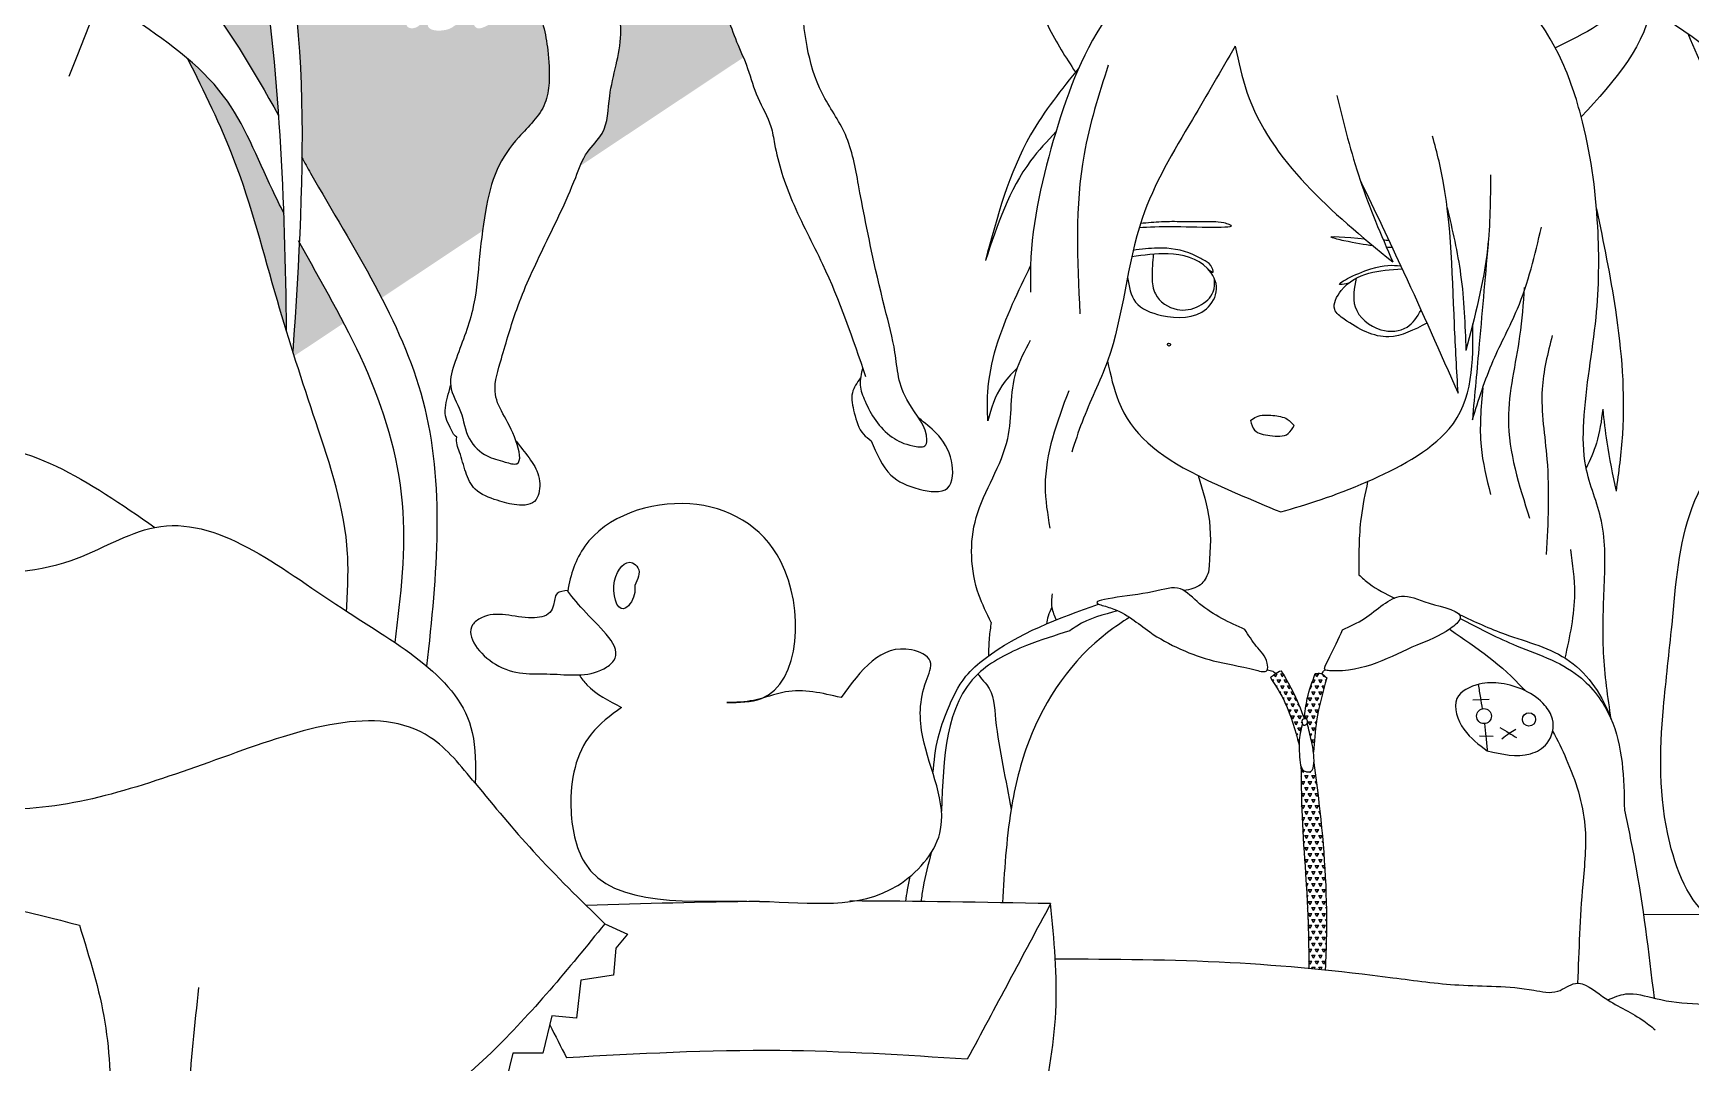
# Model space of a CAD drawing. Header units: inches. Extents: x -573 to 160, y -1 to 711.
# Drawn here: x 7.573 to 10.27, y 1.848 to 3.524 of the extents above; entities that cross this region are included whole.
import ezdxf

# ---------------------------------------------------------------- set-up
doc = ezdxf.new("R2010")
doc.units = ezdxf.units.IN
doc.header["$MEASUREMENT"] = 0
doc.layers.add('HarbyDwg', color=5, linetype='Continuous')

msp = doc.modelspace()

# ---------------------------------------------------------------- hatches: boundary and pattern name
at = {"layer": 'HarbyDwg'}
h = msp.add_hatch(color=256, dxfattribs=at)
h.dxf.hatch_style = 1
edge = h.paths.add_edge_path()
edge.add_spline(control_points=[(8.3041, 3.20215), (8.30549, 3.21273), (8.31053, 3.24668), (8.32309, 3.30171), (8.36204, 3.35785), (8.40645, 3.3964), (8.41416, 3.44973), (8.41158, 3.49199), (8.40527, 3.52934), (8.39932, 3.54846), (8.39736, 3.55476)], knot_values=[0, 0, 0, 0, 3.2078409, 10.2975851, 16.6208488, 23.5730161, 26.9878987, 32.2930355, 36.3187401, 38.2969091, 38.2969091, 38.2969091, 38.2969091], degree=3, periodic=0)
edge.add_spline(control_points=[(8.39736, 3.55476), (8.39607, 3.5522), (8.3811, 3.54683), (8.37123, 3.54495), (8.34792, 3.54135), (8.34838, 3.54477)], knot_values=[3.3368496, 3.3368496, 3.3368496, 3.3368496, 4.5762777, 6.1869198, 8.2596264, 8.2596264, 8.2596264, 8.2596264], degree=3, periodic=0)
edge.add_spline(control_points=[(8.35055, 3.57397), (8.34958, 3.57125), (8.34766, 3.56583), (8.356, 3.56206), (8.35587, 3.55246), (8.34864, 3.54669), (8.34838, 3.54477)], knot_values=[0, 0, 0, 0, 0.7520646, 1.4962079, 2.1659248, 3.3368496, 3.3368496, 3.3368496, 3.3368496], degree=3, periodic=0)
edge.add_spline(control_points=[(8.34838, 3.54477), (8.34488, 3.54498), (8.33273, 3.54572), (8.31649, 3.53915), (8.29855, 3.52916), (8.29314, 3.53333), (8.2928, 3.53364)], knot_values=[3.8400853, 3.8400853, 3.8400853, 3.8400853, 4.875224, 7.4351618, 9.4605801, 9.6057891, 9.6057891, 9.6057891, 9.6057891], degree=3, periodic=0)
edge.add_spline(control_points=[(8.2928, 3.53364), (8.29182, 3.53452), (8.29097, 3.53566), (8.29028, 3.53695)], knot_values=[3.4331364, 3.4331364, 3.4331364, 3.4331364, 3.8400853, 3.8400853, 3.8400853, 3.8400853], degree=3, periodic=0)
edge.add_spline(control_points=[(8.29028, 3.53695), (8.28801, 3.53978), (8.2825, 3.5453), (8.26874, 3.54214), (8.26124, 3.53749), (8.25731, 3.53506)], knot_values=[0, 0, 0, 0, 1.0200674, 2.3047501, 3.718296, 3.718296, 3.718296, 3.718296], degree=3, periodic=0)
edge.add_spline(control_points=[(8.25731, 3.53506), (8.25394, 3.53198), (8.23889, 3.52609), (8.21553, 3.52818), (8.21496, 3.5374), (8.21512, 3.53885)], knot_values=[5.2716802, 5.2716802, 5.2716802, 5.2716802, 6.6905767, 9.5342591, 10.0165493, 10.0165493, 10.0165493, 10.0165493], degree=3, periodic=0)
edge.add_spline(control_points=[(8.21512, 3.53885), (8.21334, 3.53975), (8.21156, 3.54064), (8.21081, 3.54196)], knot_values=[0, 0, 0, 0, 0.5319929, 0.5319929, 0.5319929, 0.5319929], degree=3, periodic=0)
edge.add_spline(control_points=[(8.21306, 3.56655), (8.21338, 3.56142), (8.21387, 3.55354), (8.20959, 3.54411), (8.21081, 3.54196)], knot_values=[0, 0, 0, 0, 1.607704, 2.4703187, 2.4703187, 2.4703187, 2.4703187], degree=3, periodic=0)
edge.add_spline(control_points=[(8.21081, 3.54196), (8.20851, 3.54097), (8.20302, 3.5386), (8.19588, 3.53096), (8.17898, 3.53144), (8.18143, 3.55311), (8.1832, 3.5656), (8.18445, 3.57448)], knot_values=[0, 0, 0, 0, 0.7432437, 1.7704217, 3.1549174, 4.3239039, 7.1971541, 7.1971541, 7.1971541, 7.1971541], degree=3, periodic=0)
edge.add_spline(control_points=[(8.18445, 3.57448), (8.18078, 3.57738), (8.17362, 3.58303), (8.18122, 3.59786), (8.19023, 3.59685), (8.19496, 3.59631)], knot_values=[0, 0, 0, 0, 1.2493271, 2.4382393, 3.757814, 3.757814, 3.757814, 3.757814], degree=3, periodic=0)
edge.add_spline(control_points=[(8.17765, 3.58983), (8.17658, 3.60483), (8.17345, 3.64859), (8.18246, 3.71225), (8.19215, 3.76074), (8.19712, 3.78045)], knot_values=[47.157376, 47.157376, 47.157376, 47.157376, 51.6600405, 60.2914387, 66.3652124, 66.3652124, 66.3652124, 66.3652124], degree=3, periodic=0)
edge.add_line((8.19712, 3.78045), (7.99031, 3.64301))
edge.add_spline(control_points=[(7.99031, 3.64301), (8.00666, 3.53789), (8.01143, 3.43043), (8.01024, 3.32122)], knot_values=[56.4774598, 56.4774598, 56.4774598, 56.4774598, 88.563906, 88.563906, 88.563906, 88.563906], degree=3, periodic=0)
edge.add_spline(control_points=[(8.01024, 3.32122), (8.01491, 3.31286), (8.0579, 3.23646), (8.10465, 3.16133), (8.13989, 3.09301)], knot_values=[161.6033174, 161.6033174, 161.6033174, 161.6033174, 164.426461, 187.4159633, 187.4159633, 187.4159633, 187.4159633], degree=3, periodic=0)
edge.add_line((8.13989, 3.09301), (8.3041, 3.20215))
edge = h.paths.add_edge_path()
edge.add_spline(control_points=[(7.97199, 3.39025), (7.96672, 3.46534), (7.95935, 3.54059), (7.94897, 3.61553)], knot_values=[43.6162859, 43.6162859, 43.6162859, 43.6162859, 66.3765147, 66.3765147, 66.3765147, 66.3765147], degree=3, periodic=0)
edge.add_line((7.94897, 3.61553), (7.86613, 3.56048))
edge.add_spline(control_points=[(7.86613, 3.56048), (7.90562, 3.5074), (7.9391, 3.44942), (7.97199, 3.39025)], knot_values=[133.7267799, 133.7267799, 133.7267799, 133.7267799, 153.8231081, 153.8231081, 153.8231081, 153.8231081], degree=3, periodic=0)
h = msp.add_hatch(color=256, dxfattribs=at)
h.dxf.hatch_style = 1
edge = h.paths.add_edge_path()
edge.add_spline(control_points=[(8.72846, 3.48418), (8.72487, 3.49276), (8.71508, 3.51481), (8.70411, 3.54574), (8.6959, 3.57403), (8.69103, 3.58785), (8.68905, 3.59348)], knot_values=[0, 0, 0, 0, 2.7902524, 7.2286758, 9.8336859, 11.6246614, 11.6246614, 11.6246614, 11.6246614], degree=3, periodic=0)
edge.add_spline(control_points=[(8.68905, 3.59348), (8.68789, 3.5946), (8.68686, 3.59585), (8.68595, 3.59719)], knot_values=[5.0538811, 5.0538811, 5.0538811, 5.0538811, 5.5349239, 5.5349239, 5.5349239, 5.5349239], degree=3, periodic=0)
edge.add_spline(control_points=[(8.66956, 3.64431), (8.67346, 3.63965), (8.68129, 3.63033), (8.67956, 3.61289), (8.68301, 3.60153), (8.68595, 3.59719)], knot_values=[0, 0, 0, 0, 1.7426107, 3.4943812, 5.0538811, 5.0538811, 5.0538811, 5.0538811], degree=3, periodic=0)
edge.add_spline(control_points=[(8.68595, 3.59719), (8.68275, 3.59621), (8.67772, 3.59467), (8.67346, 3.59747), (8.67191, 3.59849)], knot_values=[0, 0, 0, 0, 0.9354949, 1.4726763, 1.4726763, 1.4726763, 1.4726763], degree=3, periodic=0)
edge.add_spline(control_points=[(8.67238, 3.60661), (8.67227, 3.60463), (8.67191, 3.59849), (8.67109, 3.58751), (8.66494, 3.58125), (8.66182, 3.57808)], knot_values=[0, 0, 0, 0, 0.5965094, 1.8555305, 3.1467429, 3.1467429, 3.1467429, 3.1467429], degree=3, periodic=0)
edge.add_spline(control_points=[(8.66182, 3.57808), (8.65734, 3.57227), (8.63732, 3.57073), (8.61185, 3.56914), (8.60794, 3.57972), (8.60761, 3.58103)], knot_values=[2.9453709, 2.9453709, 2.9453709, 2.9453709, 5.2932435, 8.4077342, 8.8113851, 8.8113851, 8.8113851, 8.8113851], degree=3, periodic=0)
edge.add_spline(control_points=[(8.60761, 3.58103), (8.60351, 3.5795), (8.59531, 3.57647), (8.58548, 3.57763), (8.57653, 3.57939), (8.57517, 3.57578), (8.57457, 3.57418)], knot_values=[0, 0, 0, 0, 1.2793348, 2.5505517, 3.1244054, 3.5824944, 3.5824944, 3.5824944, 3.5824944], degree=3, periodic=0)
edge.add_spline(control_points=[(8.57457, 3.57418), (8.57455, 3.57411), (8.57408, 3.57225), (8.5631, 3.56063), (8.5454, 3.55762), (8.53218, 3.55483), (8.52772, 3.5541)], knot_values=[7.6917058, 7.6917058, 7.6917058, 7.6917058, 7.7212138, 8.5201051, 11.611208, 13.0227104, 13.0227104, 13.0227104, 13.0227104], degree=3, periodic=0)
edge.add_spline(control_points=[(8.52772, 3.5541), (8.52856, 3.54338), (8.5321, 3.4983), (8.50797, 3.43671), (8.50856, 3.3643), (8.47563, 3.33483), (8.46623, 3.31562), (8.4629, 3.30769)], knot_values=[134.0853991, 134.0853991, 134.0853991, 134.0853991, 137.2892134, 147.5534532, 153.717713, 157.5627855, 160.1348551, 160.1348551, 160.1348551, 160.1348551], degree=3, periodic=0)
edge.add_line((8.4629, 3.30769), (8.72846, 3.48418))
h = msp.add_hatch(color=256, dxfattribs=at)
h.dxf.hatch_style = 1
edge = h.paths.add_edge_path()
edge.add_spline(control_points=[(8.07842, 3.05216), (8.05522, 3.09645), (8.03012, 3.13959), (8.00604, 3.18358)], knot_values=[53.6505388, 53.6505388, 53.6505388, 53.6505388, 68.6878368, 68.6878368, 68.6878368, 68.6878368], degree=3, periodic=0)
edge.add_spline(control_points=[(8.00604, 3.18358), (8.00328, 3.12471), (7.9995, 3.06542), (7.99553, 3.00581)], knot_values=[101.9604665, 101.9604665, 101.9604665, 101.9604665, 119.0459692, 119.0459692, 119.0459692, 119.0459692], degree=3, periodic=0)
edge.add_spline(control_points=[(7.99553, 3.00581), (7.99629, 3.0034), (7.99706, 3.001), (7.99782, 2.99859)], knot_values=[42.6868616, 42.6868616, 42.6868616, 42.6868616, 43.4449634, 43.4449634, 43.4449634, 43.4449634], degree=3, periodic=0)
edge.add_line((7.99782, 2.99859), (8.07842, 3.05216))
edge = h.paths.add_edge_path()
edge.add_spline(control_points=[(7.98033, 3.23197), (7.97414, 3.24407), (7.94247, 3.30813), (7.90623, 3.40364), (7.84637, 3.46355), (7.82477, 3.48194)], knot_values=[74.1551124, 74.1551124, 74.1551124, 74.1551124, 78.2127137, 95.4341834, 103.9433554, 103.9433554, 103.9433554, 103.9433554], degree=3, periodic=0)
edge.add_spline(control_points=[(7.82477, 3.48194), (7.85148, 3.42806), (7.91385, 3.30228), (7.95214, 3.14892), (7.97993, 3.05617), (7.98489, 3.04)], knot_values=[47.0348674, 47.0348674, 47.0348674, 47.0348674, 65.035515, 89.0602372, 94.1475865, 94.1475865, 94.1475865, 94.1475865], degree=3, periodic=0)
edge.add_spline(control_points=[(7.98489, 3.04), (7.98405, 3.10338), (7.98273, 3.16748), (7.98033, 3.23197)], knot_values=[82.4145643, 82.4145643, 82.4145643, 82.4145643, 102.0947237, 102.0947237, 102.0947237, 102.0947237], degree=3, periodic=0)

# ---------------------------------------------------------------- linework, layer by layer
at = {"layer": 'HarbyDwg', "linetype": 'Continuous'}
for p, q in [((9.59369, 2.48137), (9.59709, 2.48137)), ((9.59428, 2.4765), (9.59709, 2.48137)), ((9.60553, 2.4765), (9.60272, 2.48137)), ((9.60272, 2.48137), (9.60648, 2.48137)), ((9.66178, 2.4765), (9.65897, 2.48137)), ((9.65897, 2.48137), (9.66459, 2.48137)), ((9.66178, 2.4765), (9.66459, 2.48137)), ((9.58851, 2.47163), (9.59147, 2.47163)), ((9.59005, 2.46919), (9.59147, 2.47163)), ((9.59428, 2.4765), (9.59213, 2.48022)), ((9.59461, 2.46189), (9.59709, 2.46189)), ((9.59589, 2.4598), (9.59709, 2.46189)), ((9.5999, 2.46676), (9.59709, 2.47163)), ((9.59709, 2.47163), (9.60272, 2.47163)), ((9.5999, 2.46676), (9.60272, 2.47163)), ((9.60553, 2.45702), (9.60272, 2.46189)), ((9.60272, 2.46189), (9.60834, 2.46189)), ((9.60553, 2.4765), (9.60742, 2.47978)), ((9.60553, 2.45702), (9.60834, 2.46189)), ((9.61115, 2.46676), (9.60834, 2.47163)), ((9.60834, 2.47163), (9.61218, 2.47163)), ((9.61115, 2.46676), (9.61307, 2.47007)), ((9.61678, 2.45702), (9.61397, 2.46189)), ((9.61397, 2.46189), (9.61762, 2.46189)), ((9.61678, 2.45702), (9.61857, 2.46011)), ((9.65053, 2.45702), (9.65037, 2.4573)), ((9.65053, 2.45702), (9.65334, 2.46189)), ((9.65185, 2.46189), (9.65334, 2.46189)), ((9.65615, 2.46676), (9.65451, 2.4696)), ((9.65524, 2.47163), (9.65897, 2.47163)), ((9.65615, 2.46676), (9.65897, 2.47163)), ((9.66178, 2.45702), (9.65897, 2.46189)), ((9.65897, 2.46189), (9.66459, 2.46189)), ((9.66178, 2.45702), (9.66459, 2.46189)), ((9.6674, 2.46676), (9.66459, 2.47163)), ((9.66459, 2.47163), (9.67022, 2.47163)), ((9.6674, 2.46676), (9.67022, 2.47163)), ((9.67282, 2.45737), (9.67022, 2.46189)), ((9.67022, 2.46189), (9.67403, 2.46189)), ((9.67303, 2.4765), (9.6706, 2.48071)), ((9.67303, 2.4765), (9.67399, 2.47817)), ((9.67641, 2.47065), (9.67584, 2.47163)), ((9.67584, 2.47163), (9.67668, 2.47163)), ((9.60045, 2.45215), (9.60272, 2.45215)), ((9.60158, 2.45018), (9.60272, 2.45215)), ((9.60585, 2.4424), (9.60834, 2.4424)), ((9.60703, 2.44014), (9.60834, 2.4424)), ((9.61115, 2.44728), (9.60834, 2.45215)), ((9.60834, 2.45215), (9.61397, 2.45215)), ((9.61068, 2.43266), (9.61397, 2.43266)), ((9.61115, 2.44728), (9.61397, 2.45215)), ((9.61213, 2.42947), (9.61397, 2.43266)), ((9.61678, 2.43753), (9.61397, 2.4424)), ((9.61397, 2.4424), (9.61959, 2.4424)), ((9.61678, 2.43753), (9.61959, 2.4424)), ((9.6224, 2.44728), (9.61959, 2.45215)), ((9.61959, 2.45215), (9.62265, 2.45215)), ((9.6224, 2.42779), (9.61959, 2.43266)), ((9.61959, 2.43266), (9.62522, 2.43266)), ((9.6224, 2.44728), (9.62383, 2.44974)), ((9.6224, 2.42779), (9.62522, 2.43266)), ((9.62803, 2.43753), (9.62522, 2.4424)), ((9.62522, 2.4424), (9.62724, 2.4424)), ((9.62803, 2.43753), (9.62881, 2.43888)), ((9.63313, 2.42869), (9.63084, 2.43266)), ((9.63084, 2.43266), (9.63148, 2.43266)), ((9.6449, 2.42779), (9.64388, 2.42957)), ((9.64438, 2.43266), (9.64772, 2.43266)), ((9.6449, 2.42779), (9.64772, 2.43266)), ((9.65053, 2.43753), (9.64772, 2.4424)), ((9.64772, 2.4424), (9.65334, 2.4424)), ((9.65053, 2.43753), (9.65334, 2.4424)), ((9.65615, 2.44728), (9.65334, 2.45215)), ((9.65334, 2.45215), (9.65897, 2.45215)), ((9.65615, 2.42779), (9.65334, 2.43266)), ((9.65334, 2.43266), (9.65897, 2.43266)), ((9.65615, 2.44728), (9.65897, 2.45215)), ((9.65615, 2.42779), (9.65897, 2.43266)), ((9.66178, 2.43753), (9.65897, 2.4424)), ((9.65897, 2.4424), (9.66459, 2.4424)), ((9.66178, 2.43753), (9.66459, 2.4424)), ((9.6674, 2.44728), (9.66459, 2.45215)), ((9.66459, 2.45215), (9.67022, 2.45215)), ((9.66607, 2.4301), (9.66459, 2.43266)), ((9.66459, 2.43266), (9.66665, 2.43266)), ((9.6674, 2.44728), (9.67022, 2.45215)), ((9.61489, 2.42292), (9.61959, 2.42292)), ((9.61679, 2.41807), (9.61959, 2.42292)), ((9.6224, 2.4083), (9.61959, 2.41318)), ((9.61959, 2.41318), (9.62522, 2.41318)), ((9.6224, 2.4083), (9.62522, 2.41318)), ((9.62803, 2.41805), (9.62522, 2.42292)), ((9.62522, 2.42292), (9.63084, 2.42292)), ((9.62803, 2.39856), (9.62522, 2.40343)), ((9.62522, 2.40343), (9.63084, 2.40343)), ((9.62803, 2.41805), (9.63084, 2.42292)), ((9.62803, 2.39856), (9.63084, 2.40343)), ((9.63365, 2.4083), (9.63084, 2.41318)), ((9.63084, 2.41318), (9.63647, 2.41318)), ((9.63365, 2.4083), (9.63647, 2.41318)), ((9.6375, 2.40165), (9.63647, 2.40343)), ((9.63647, 2.40343), (9.63731, 2.40343)), ((9.6449, 2.4083), (9.64209, 2.41318)), ((9.64209, 2.41318), (9.64772, 2.41318)), ((9.6449, 2.4083), (9.64772, 2.41318)), ((9.65053, 2.41805), (9.64772, 2.42292)), ((9.64772, 2.42292), (9.65334, 2.42292)), ((9.65053, 2.39856), (9.64772, 2.40343)), ((9.64772, 2.40343), (9.65334, 2.40343)), ((9.65053, 2.41805), (9.65334, 2.42292)), ((9.65053, 2.39856), (9.65334, 2.40343)), ((9.65615, 2.4083), (9.65334, 2.41318)), ((9.65334, 2.41318), (9.65897, 2.41318)), ((9.65615, 2.4083), (9.65897, 2.41318)), ((9.66178, 2.41805), (9.65897, 2.42292)), ((9.65897, 2.42292), (9.66452, 2.42292)), ((9.66059, 2.40062), (9.65897, 2.40343)), ((9.65897, 2.40343), (9.661, 2.40343)), ((9.66178, 2.41805), (9.66448, 2.42272)), ((9.62492, 2.39369), (9.62522, 2.39369)), ((9.62502, 2.39335), (9.62522, 2.39369)), ((9.62771, 2.38395), (9.63084, 2.38395)), ((9.62873, 2.38028), (9.63084, 2.38395)), ((9.63365, 2.38882), (9.63084, 2.39369)), ((9.63084, 2.39369), (9.63638, 2.39369)), ((9.63266, 2.37106), (9.63084, 2.3742)), ((9.63084, 2.3742), (9.6329, 2.3742)), ((9.63365, 2.38882), (9.63633, 2.39345)), ((9.65013, 2.38395), (9.65334, 2.38395)), ((9.65107, 2.38), (9.65334, 2.38395)), ((9.65615, 2.38882), (9.65334, 2.39369)), ((9.65334, 2.39369), (9.65897, 2.39369)), ((9.65615, 2.36933), (9.65334, 2.3742)), ((9.65334, 2.3742), (9.65766, 2.3742)), ((9.65615, 2.38882), (9.65897, 2.39369)), ((9.65594, 2.35472), (9.65611, 2.35472)), ((9.65615, 2.36933), (9.65743, 2.37154)), ((9.63928, 2.32062), (9.63647, 2.32549)), ((9.63647, 2.32549), (9.63845, 2.32549)), ((9.63928, 2.32062), (9.64086, 2.32336)), ((9.65053, 2.32062), (9.64978, 2.32192)), ((9.65053, 2.32062), (9.65169, 2.32264)), ((9.65615, 2.33036), (9.65614, 2.33038)), ((9.65615, 2.33036), (9.65745, 2.3326)), ((9.6568, 2.33523), (9.65711, 2.33523)), ((9.63593, 2.31575), (9.63647, 2.31575)), ((9.63594, 2.31483), (9.63647, 2.31575)), ((9.63618, 2.29626), (9.63647, 2.29626)), ((9.63619, 2.29578), (9.63647, 2.29626)), ((9.63928, 2.30113), (9.63647, 2.306)), ((9.63647, 2.306), (9.64209, 2.306)), ((9.63928, 2.30113), (9.64209, 2.306)), ((9.6449, 2.31088), (9.64209, 2.31575)), ((9.64209, 2.31575), (9.64772, 2.31575)), ((9.6449, 2.29139), (9.64209, 2.29626)), ((9.64209, 2.29626), (9.64772, 2.29626)), ((9.6449, 2.31088), (9.64772, 2.31575)), ((9.6449, 2.29139), (9.64772, 2.29626)), ((9.65053, 2.30113), (9.64772, 2.306)), ((9.64772, 2.306), (9.65334, 2.306)), ((9.65053, 2.30113), (9.65334, 2.306)), ((9.65615, 2.31088), (9.65334, 2.31575)), ((9.65334, 2.31575), (9.65897, 2.31575)), ((9.65615, 2.29139), (9.65334, 2.29626)), ((9.65334, 2.29626), (9.65897, 2.29626)), ((9.65615, 2.31088), (9.65897, 2.31575)), ((9.65615, 2.29139), (9.65897, 2.29626)), ((9.66133, 2.30191), (9.65897, 2.306)), ((9.65897, 2.306), (9.66082, 2.306)), ((9.63928, 2.28165), (9.63647, 2.28652)), ((9.63647, 2.28652), (9.64209, 2.28652)), ((9.63684, 2.26703), (9.64209, 2.26703)), ((9.63928, 2.26216), (9.63686, 2.26636)), ((9.63928, 2.28165), (9.64209, 2.28652)), ((9.63928, 2.26216), (9.64209, 2.26703)), ((9.6449, 2.2719), (9.64209, 2.27678)), ((9.64209, 2.27678), (9.64772, 2.27678)), ((9.6449, 2.2719), (9.64772, 2.27678)), ((9.65053, 2.28165), (9.64772, 2.28652)), ((9.64772, 2.28652), (9.65334, 2.28652)), ((9.65053, 2.26216), (9.64772, 2.26703)), ((9.64772, 2.26703), (9.65334, 2.26703)), ((9.65053, 2.28165), (9.65334, 2.28652)), ((9.65053, 2.26216), (9.65334, 2.26703)), ((9.65615, 2.2719), (9.65334, 2.27678)), ((9.65334, 2.27678), (9.65897, 2.27678)), ((9.65615, 2.2719), (9.65897, 2.27678)), ((9.66178, 2.28165), (9.65897, 2.28652)), ((9.65897, 2.28652), (9.66321, 2.28652)), ((9.66178, 2.26216), (9.65897, 2.26703)), ((9.65897, 2.26703), (9.66459, 2.26703)), ((9.66178, 2.28165), (9.66345, 2.28454)), ((9.66178, 2.26216), (9.66459, 2.26703)), ((9.63756, 2.24755), (9.64209, 2.24755)), ((9.63928, 2.24268), (9.63765, 2.24549)), ((9.63928, 2.24268), (9.64209, 2.24755)), ((9.6449, 2.25242), (9.64209, 2.25729)), ((9.64209, 2.25729), (9.64772, 2.25729)), ((9.6449, 2.25242), (9.64772, 2.25729)), ((9.65053, 2.24268), (9.64772, 2.24755)), ((9.64772, 2.24755), (9.65334, 2.24755)), ((9.65053, 2.24268), (9.65334, 2.24755)), ((9.65615, 2.25242), (9.65334, 2.25729)), ((9.65334, 2.25729), (9.65897, 2.25729)), ((9.65615, 2.25242), (9.65897, 2.25729)), ((9.66178, 2.24268), (9.65897, 2.24755)), ((9.65897, 2.24755), (9.66459, 2.24755)), ((9.66178, 2.24268), (9.66459, 2.24755)), ((9.66702, 2.25309), (9.66459, 2.25729)), ((9.66459, 2.25729), (9.66656, 2.25729)), ((9.63852, 2.22806), (9.64209, 2.22806)), ((9.63928, 2.22319), (9.63874, 2.22412)), ((9.63928, 2.22319), (9.64209, 2.22806)), ((9.6449, 2.23293), (9.64209, 2.23781)), ((9.64209, 2.23781), (9.64772, 2.23781)), ((9.6449, 2.21345), (9.64209, 2.21832)), ((9.64209, 2.21832), (9.64772, 2.21832)), ((9.6449, 2.23293), (9.64772, 2.23781)), ((9.6449, 2.21345), (9.64772, 2.21832)), ((9.65053, 2.22319), (9.64772, 2.22806)), ((9.64772, 2.22806), (9.65334, 2.22806)), ((9.65053, 2.22319), (9.65334, 2.22806)), ((9.65615, 2.23293), (9.65334, 2.23781)), ((9.65334, 2.23781), (9.65897, 2.23781)), ((9.65615, 2.21345), (9.65334, 2.21832)), ((9.65334, 2.21832), (9.65897, 2.21832)), ((9.65615, 2.23293), (9.65897, 2.23781)), ((9.65615, 2.21345), (9.65897, 2.21832)), ((9.66178, 2.22319), (9.65897, 2.22806)), ((9.65897, 2.22806), (9.66459, 2.22806)), ((9.66178, 2.22319), (9.66459, 2.22806)), ((9.6674, 2.23293), (9.66459, 2.23781)), ((9.66459, 2.23781), (9.6686, 2.23781)), ((9.6674, 2.21345), (9.66459, 2.21832)), ((9.66459, 2.21832), (9.67022, 2.21832)), ((9.6674, 2.23293), (9.66883, 2.23541)), ((9.6674, 2.21345), (9.67022, 2.21832)), ((9.63966, 2.20858), (9.64209, 2.20858)), ((9.6399, 2.20478), (9.64209, 2.20858)), ((9.64092, 2.18909), (9.64209, 2.18909)), ((9.64104, 2.18727), (9.64209, 2.18909)), ((9.6449, 2.19396), (9.64209, 2.19883)), ((9.64209, 2.19883), (9.64772, 2.19883)), ((9.6449, 2.19396), (9.64772, 2.19883)), ((9.65053, 2.20371), (9.64772, 2.20858)), ((9.64772, 2.20858), (9.65334, 2.20858)), ((9.65053, 2.18422), (9.64772, 2.18909)), ((9.64772, 2.18909), (9.65334, 2.18909)), ((9.65053, 2.20371), (9.65334, 2.20858)), ((9.65053, 2.18422), (9.65334, 2.18909)), ((9.65615, 2.19396), (9.65334, 2.19883)), ((9.65334, 2.19883), (9.65897, 2.19883)), ((9.65615, 2.19396), (9.65897, 2.19883)), ((9.66178, 2.20371), (9.65897, 2.20858)), ((9.65897, 2.20858), (9.66459, 2.20858)), ((9.66178, 2.18422), (9.65897, 2.18909)), ((9.65897, 2.18909), (9.66459, 2.18909)), ((9.66178, 2.20371), (9.66459, 2.20858)), ((9.66178, 2.18422), (9.66459, 2.18909)), ((9.6674, 2.19396), (9.66459, 2.19883)), ((9.66459, 2.19883), (9.67022, 2.19883)), ((9.6674, 2.19396), (9.67022, 2.19883)), ((9.67149, 2.20637), (9.67022, 2.20858)), ((9.67022, 2.20858), (9.6713, 2.20858)), ((9.67303, 2.18422), (9.67022, 2.18909)), ((9.67022, 2.18909), (9.67286, 2.18909)), ((9.6449, 2.17448), (9.64209, 2.17935)), ((9.64209, 2.17935), (9.64772, 2.17935)), ((9.6429, 2.15986), (9.64772, 2.15986)), ((9.6449, 2.15499), (9.643, 2.15829)), ((9.6449, 2.17448), (9.64772, 2.17935)), ((9.6449, 2.15499), (9.64772, 2.15986)), ((9.65053, 2.16473), (9.64772, 2.16961)), ((9.64772, 2.16961), (9.65334, 2.16961)), ((9.65053, 2.16473), (9.65334, 2.16961)), ((9.65615, 2.17448), (9.65334, 2.17935)), ((9.65334, 2.17935), (9.65897, 2.17935)), ((9.65615, 2.15499), (9.65334, 2.15986)), ((9.65334, 2.15986), (9.65897, 2.15986)), ((9.65615, 2.17448), (9.65897, 2.17935)), ((9.65615, 2.15499), (9.65897, 2.15986)), ((9.66178, 2.16473), (9.65897, 2.16961)), ((9.65897, 2.16961), (9.66459, 2.16961)), ((9.66178, 2.16473), (9.66459, 2.16961)), ((9.6674, 2.17448), (9.66459, 2.17935)), ((9.66459, 2.17935), (9.67022, 2.17935)), ((9.6674, 2.15499), (9.66459, 2.15986)), ((9.66459, 2.15986), (9.67022, 2.15986)), ((9.6674, 2.17448), (9.67022, 2.17935)), ((9.6674, 2.15499), (9.67022, 2.15986)), ((9.67303, 2.16473), (9.67022, 2.16961)), ((9.67022, 2.16961), (9.67421, 2.16961)), ((9.67303, 2.18422), (9.6732, 2.18451)), ((9.67303, 2.16473), (9.67437, 2.16705)), ((9.64418, 2.14038), (9.64772, 2.14038)), ((9.6449, 2.13551), (9.64444, 2.1363)), ((9.6449, 2.13551), (9.64772, 2.14038)), ((9.65053, 2.14525), (9.64772, 2.15012)), ((9.64772, 2.15012), (9.65334, 2.15012)), ((9.65053, 2.14525), (9.65334, 2.15012)), ((9.65615, 2.13551), (9.65334, 2.14038)), ((9.65334, 2.14038), (9.65897, 2.14038)), ((9.65615, 2.13551), (9.65897, 2.14038)), ((9.66178, 2.14525), (9.65897, 2.15012)), ((9.65897, 2.15012), (9.66459, 2.15012)), ((9.66178, 2.14525), (9.66459, 2.15012)), ((9.6674, 2.13551), (9.66459, 2.14038)), ((9.66459, 2.14038), (9.67022, 2.14038)), ((9.6674, 2.13551), (9.67022, 2.14038)), ((9.67303, 2.14525), (9.67022, 2.15012)), ((9.67022, 2.15012), (9.67532, 2.15012)), ((9.67303, 2.14525), (9.67536, 2.14929)), ((9.64538, 2.12089), (9.64772, 2.12089)), ((9.64559, 2.11721), (9.64772, 2.12089)), ((9.65053, 2.12576), (9.64772, 2.13063)), ((9.64772, 2.13063), (9.65334, 2.13063)), ((9.65053, 2.10628), (9.64772, 2.11115)), ((9.64772, 2.11115), (9.65334, 2.11115)), ((9.65053, 2.12576), (9.65334, 2.13063)), ((9.65053, 2.10628), (9.65334, 2.11115)), ((9.65615, 2.11602), (9.65334, 2.12089)), ((9.65334, 2.12089), (9.65897, 2.12089)), ((9.65615, 2.11602), (9.65897, 2.12089)), ((9.66178, 2.12576), (9.65897, 2.13063)), ((9.65897, 2.13063), (9.66459, 2.13063)), ((9.66178, 2.10628), (9.65897, 2.11115)), ((9.65897, 2.11115), (9.66459, 2.11115)), ((9.66178, 2.12576), (9.66459, 2.13063)), ((9.66178, 2.10628), (9.66459, 2.11115)), ((9.6674, 2.11602), (9.66459, 2.12089)), ((9.66459, 2.12089), (9.67022, 2.12089)), ((9.6674, 2.11602), (9.67022, 2.12089)), ((9.67303, 2.12576), (9.67022, 2.13063)), ((9.67022, 2.13063), (9.67584, 2.13063)), ((9.67303, 2.10628), (9.67022, 2.11115)), ((9.67022, 2.11115), (9.67584, 2.11115)), ((9.67303, 2.12576), (9.67584, 2.13063)), ((9.67303, 2.10628), (9.67584, 2.11115)), ((9.67658, 2.11962), (9.67584, 2.12089)), ((9.67584, 2.12089), (9.67654, 2.12089)), ((9.64642, 2.10141), (9.64772, 2.10141)), ((9.64652, 2.09934), (9.64772, 2.10141)), ((9.64725, 2.08192), (9.64772, 2.08192)), ((9.64728, 2.08117), (9.64772, 2.08192)), ((9.65053, 2.08679), (9.64772, 2.09166)), ((9.64772, 2.09166), (9.65334, 2.09166)), ((9.65053, 2.08679), (9.65334, 2.09166)), ((9.65615, 2.09653), (9.65334, 2.10141)), ((9.65334, 2.10141), (9.65897, 2.10141)), ((9.65615, 2.07705), (9.65334, 2.08192)), ((9.65334, 2.08192), (9.65897, 2.08192)), ((9.65615, 2.09653), (9.65897, 2.10141)), ((9.65615, 2.07705), (9.65897, 2.08192)), ((9.66178, 2.08679), (9.65897, 2.09166)), ((9.65897, 2.09166), (9.66459, 2.09166)), ((9.66178, 2.08679), (9.66459, 2.09166)), ((9.6674, 2.09653), (9.66459, 2.10141)), ((9.66459, 2.10141), (9.67022, 2.10141)), ((9.6674, 2.07705), (9.66459, 2.08192)), ((9.66459, 2.08192), (9.67022, 2.08192)), ((9.6674, 2.09653), (9.67022, 2.10141)), ((9.6674, 2.07705), (9.67022, 2.08192)), ((9.67303, 2.08679), (9.67022, 2.09166)), ((9.67022, 2.09166), (9.67584, 2.09166)), ((9.67303, 2.08679), (9.67584, 2.09166)), ((9.67706, 2.0993), (9.67584, 2.10141)), ((9.67584, 2.10141), (9.67702, 2.10141)), ((9.67724, 2.07951), (9.67584, 2.08192)), ((9.67584, 2.08192), (9.67723, 2.08192)), ((9.65053, 2.06731), (9.64772, 2.07218)), ((9.64772, 2.07218), (9.65334, 2.07218)), ((9.64802, 2.05269), (9.65334, 2.05269)), ((9.65053, 2.04782), (9.64803, 2.05216)), ((9.65053, 2.06731), (9.65334, 2.07218)), ((9.65053, 2.04782), (9.65334, 2.05269)), ((9.65615, 2.05756), (9.65334, 2.06244)), ((9.65334, 2.06244), (9.65897, 2.06244)), ((9.65615, 2.05756), (9.65897, 2.06244)), ((9.66178, 2.06731), (9.65897, 2.07218)), ((9.65897, 2.07218), (9.66459, 2.07218)), ((9.66178, 2.04782), (9.65897, 2.05269)), ((9.65897, 2.05269), (9.66459, 2.05269)), ((9.66178, 2.06731), (9.66459, 2.07218)), ((9.66178, 2.04782), (9.66459, 2.05269)), ((9.6674, 2.05756), (9.66459, 2.06244)), ((9.66459, 2.06244), (9.67022, 2.06244)), ((9.6674, 2.05756), (9.67022, 2.06244)), ((9.67303, 2.06731), (9.67022, 2.07218)), ((9.67022, 2.07218), (9.67584, 2.07218)), ((9.67303, 2.04782), (9.67022, 2.05269)), ((9.67022, 2.05269), (9.67584, 2.05269)), ((9.67303, 2.06731), (9.67584, 2.07218)), ((9.67303, 2.04782), (9.67584, 2.05269)), ((9.67712, 2.06023), (9.67584, 2.06244)), ((9.67584, 2.06244), (9.67714, 2.06244)), ((9.64827, 2.03321), (9.65334, 2.03321)), ((9.65053, 2.02834), (9.64828, 2.03224)), ((9.65053, 2.02834), (9.65334, 2.03321)), ((9.65615, 2.03808), (9.65334, 2.04295)), ((9.65334, 2.04295), (9.65897, 2.04295)), ((9.65615, 2.01859), (9.65334, 2.02346)), ((9.65334, 2.02346), (9.65897, 2.02346)), ((9.65615, 2.03808), (9.65897, 2.04295)), ((9.65615, 2.01859), (9.65897, 2.02346)), ((9.66178, 2.02834), (9.65897, 2.03321)), ((9.65897, 2.03321), (9.66459, 2.03321)), ((9.66178, 2.02834), (9.66459, 2.03321)), ((9.6674, 2.03808), (9.66459, 2.04295)), ((9.66459, 2.04295), (9.67022, 2.04295)), ((9.6674, 2.01859), (9.66459, 2.02346)), ((9.66459, 2.02346), (9.67022, 2.02346)), ((9.6674, 2.03808), (9.67022, 2.04295)), ((9.6674, 2.01859), (9.67022, 2.02346)), ((9.67303, 2.02834), (9.67022, 2.03321)), ((9.67022, 2.03321), (9.67584, 2.03321)), ((9.67303, 2.02834), (9.67584, 2.03321)), ((9.67672, 2.04143), (9.67584, 2.04295)), ((9.67584, 2.04295), (9.67676, 2.04295)), ((9.67612, 2.02298), (9.67584, 2.02346)), ((9.67584, 2.02346), (9.67614, 2.02346)), ((9.6484, 2.01372), (9.65334, 2.01372)), ((9.65053, 2.00885), (9.6484, 2.01253)), ((9.65053, 2.00885), (9.65334, 2.01372)), ((9.6546, 2.00179), (9.65334, 2.00398)), ((9.65334, 2.00398), (9.65897, 2.00398)), ((9.65754, 2.00151), (9.65897, 2.00398)), ((9.66178, 2.00885), (9.65897, 2.01372)), ((9.65897, 2.01372), (9.66459, 2.01372)), ((9.66178, 2.00885), (9.66459, 2.01372)), ((9.66653, 2.00063), (9.66459, 2.00398)), ((9.66459, 2.00398), (9.67022, 2.00398)), ((9.66819, 2.00046), (9.67022, 2.00398)), ((9.67303, 2.00885), (9.67022, 2.01372)), ((9.67022, 2.01372), (9.67577, 2.01372)), ((9.67303, 2.00885), (9.67577, 2.01359))]:
    msp.add_line(p, q, dxfattribs=at)
at = {"layer": 'HarbyDwg'}
for p, q in [((9.91515, 2.43924), (9.94187, 2.44009)), ((9.92636, 2.38033), (9.9483, 2.38018)), ((10.1929, 2.09027), (10.29439, 2.08977)), ((8.5032, 2.07481), (8.53989, 2.05785)), ((8.53989, 2.05785), (8.52104, 2.03501)), ((8.52104, 2.03501), (8.51704, 1.99105)), ((8.4639, 1.98305), (8.45704, 1.92139)), ((8.51704, 1.99105), (8.4639, 1.98305)), ((8.41704, 1.92481), (8.4021, 1.86418)), ((8.45704, 1.92139), (8.41704, 1.92481)), ((8.35354, 1.86418), (8.34268, 1.81964)), ((8.4021, 1.86418), (8.35354, 1.86418))]:
    msp.add_line(p, q, dxfattribs=at)
for centre, radius in [((9.42094, 3.01716), 0.00244), ((9.93353, 2.41256), 0.01217), ((10.00673, 2.40729), 0.01082)]:
    msp.add_circle(centre, radius, dxfattribs=at)
for points, knots in [([(7.89148, 4.61002), (7.8944, 4.5804), (7.91994, 4.18447), (7.76985, 3.80456), (7.63098, 3.45307)], [147.862163, 147.862163, 147.862163, 147.862163, 156.7648194, 266.8502933, 266.8502933, 266.8502933, 266.8502933]), ([(7.34708, 4.23821), (7.36256, 4.19733), (7.41732, 4.06588), (7.55818, 3.8294), (7.82397, 3.64772), (7.93078, 3.46439), (7.97218, 3.3899)], [47.3470394, 47.3470394, 47.3470394, 47.3470394, 60.4503761, 89.9958299, 128.5626081, 153.8634213, 153.8634213, 153.8634213, 153.8634213]), ([(7.87012, 4.19089), (7.87052, 4.14455), (7.86798, 4.02835), (8.03418, 3.658), (8.01512, 3.30069), (7.99553, 3.00581)], [0, 0, 0, 0, 13.7736965, 34.5333489, 119.0459692, 119.0459692, 119.0459692, 119.0459692]), ([(7.86244, 4.04277), (7.89114, 3.92133), (7.96954, 3.58949), (7.98213, 3.24848), (7.98489, 3.04)], [0, 0, 0, 0, 37.3624756, 102.0947237, 102.0947237, 102.0947237, 102.0947237]), ([(8.9226, 2.97929), (8.92024, 2.96982), (8.91561, 2.95123), (8.93117, 2.91209), (8.95314, 2.8735), (8.99481, 2.85272), (9.02585, 2.84888), (9.03045, 2.87936), (8.9794, 2.93661), (8.97925, 2.99943), (8.94654, 3.12016), (8.9227, 3.2362), (8.90134, 3.35901), (8.83579, 3.44679), (8.82576, 3.53341), (8.82293, 3.60245), (8.82411, 3.62279), (8.81865, 3.64186)], [0, 0, 0, 0, 2.8471073, 5.5845274, 12.3791965, 15.0237024, 16.3085884, 17.2720271, 22.5391871, 31.0721497, 38.459032, 58.9532506, 67.4195399, 75.1387529, 91.1265236, 92.309574, 97.1032952, 97.1032952, 97.1032952, 97.1032952]), ([(7.98112, 3.23043), (7.97465, 3.24303), (7.94268, 3.30758), (7.89214, 3.44079), (7.78667, 3.51292), (7.72988, 3.55176)], [73.9823101, 73.9823101, 73.9823101, 73.9823101, 78.2127137, 95.4341834, 115.5282295, 115.5282295, 115.5282295, 115.5282295]), ([(8.00966, 3.32226), (8.01452, 3.31355), (8.08809, 3.18273), (8.25564, 2.93115), (8.22976, 2.64268), (8.21314, 2.49413)], [161.4870183, 161.4870183, 161.4870183, 161.4870183, 164.426461, 205.6809246, 248.9871765, 248.9871765, 248.9871765, 248.9871765]), ([(8.16179, 2.53217), (8.17122, 2.60812), (8.19034, 2.76213), (8.12019, 2.98782), (8.04134, 3.11896), (8.00487, 3.18572)], [0, 0, 0, 0, 22.7452662, 46.1210516, 68.9319275, 68.9319275, 68.9319275, 68.9319275]), ([(9.60288, 2.74478), (9.64568, 2.75736), (9.7241, 2.7804), (9.91704, 2.87956), (9.91597, 2.9893), (9.91537, 3.05112)], [38.226657, 38.226657, 38.226657, 38.226657, 54.5897111, 68.2006526, 85.7595389, 85.7595389, 85.7595389, 85.7595389]), ([(9.32091, 2.9902), (9.32595, 2.96761), (9.34447, 2.88445), (9.42541, 2.81812), (9.5551, 2.76453), (9.60288, 2.74478)], [0, 0, 0, 0, 6.7503876, 24.8433166, 35.3952608, 35.3952608, 35.3952608, 35.3952608]), ([(8.26221, 2.86662), (8.25677, 2.86995), (8.25196, 2.88236), (8.24044, 2.90245), (8.24566, 2.9271), (8.25048, 2.94412), (8.25223, 2.95027)], [40.8183945, 40.8183945, 40.8183945, 40.8183945, 42.5927717, 44.1928227, 47.622915, 49.5622312, 49.5622312, 49.5622312, 49.5622312]), ([(8.35857, 2.86049), (8.36025, 2.85814), (8.369, 2.8463), (8.38496, 2.82735), (8.39985, 2.7993), (8.39458, 2.75631), (8.35945, 2.75426), (8.32592, 2.76415), (8.29081, 2.77619), (8.27501, 2.81022), (8.26895, 2.83986), (8.2603, 2.85792), (8.26221, 2.86662)], [10.9227734, 10.9227734, 10.9227734, 10.9227734, 11.7788842, 15.298195, 18.4240076, 21.0137487, 24.4017993, 27.6216204, 31.6671877, 34.8070532, 38.2612957, 40.8183945, 40.8183945, 40.8183945, 40.8183945]), ([(8.70174, 2.43449), (8.72166, 2.43473), (8.821, 2.43593), (8.83211, 2.68377), (8.64377, 2.78571), (8.47514, 2.72741), (8.44738, 2.64306), (8.44282, 2.61595)], [0, 0, 0, 0, 5.6448292, 28.1532947, 45.696236, 64.1213362, 71.915698, 71.915698, 71.915698, 71.915698]), ([(9.89373, 2.57773), (9.91814, 2.56641), (9.97667, 2.53926), (10.08164, 2.51453), (10.1271, 2.4445), (10.14044, 2.40739)], [0, 0, 0, 0, 8.1010927, 19.4277389, 31.079237, 31.079237, 31.079237, 31.079237]), ([(9.87867, 2.55327), (9.92126, 2.52413), (9.96503, 2.49418), (9.99921, 2.45522), (10.00012, 2.45416)], [0, 0, 0, 0, 15.2624209, 15.6856396, 15.6856396, 15.6856396, 15.6856396]), ([(8.46139, 2.47968), (8.46507, 2.47391), (8.48261, 2.45141), (8.50966, 2.4374), (8.53025, 2.42673)], [85.3508412, 85.3508412, 85.3508412, 85.3508412, 87.4626455, 94.1908036, 94.1908036, 94.1908036, 94.1908036]), ([(9.92413, 2.46429), (9.92532, 2.45704), (9.92751, 2.44374), (9.92966, 2.43043), (9.9306, 2.42436)], [0, 0, 0, 0, 2.2030844, 4.0438202, 4.0438202, 4.0438202, 4.0438202]), ([(9.9341, 2.4004), (9.93506, 2.39334), (9.93687, 2.37866), (9.9382, 2.36393), (9.93888, 2.35629)], [6.4648643, 6.4648643, 6.4648643, 6.4648643, 8.6021228, 10.9027564, 10.9027564, 10.9027564, 10.9027564]), ([(10.04519, 2.38831), (10.05329, 2.37354), (10.07719, 2.32382), (10.10486, 2.24043), (10.09075, 2.11658), (10.08774, 2.03142), (10.08584, 1.97796)], [23.684613, 23.684613, 23.684613, 23.684613, 28.6926141, 39.9788349, 49.5250449, 65.614607, 65.614607, 65.614607, 65.614607])]:
    msp.add_open_spline(points, degree=3, knots=knots, dxfattribs=at)
for points in [[(9.21799, 3.74818), (9.1959, 3.68816), (9.22418, 3.53533), (9.26882, 3.4604)], [(9.62143, 3.7042), (9.59178, 3.70981), (9.3265, 3.5592), (9.23673, 3.36213), (9.1959, 3.14548), (9.1959, 3.10218)], [(10.14044, 2.40739), (10.1281, 2.5157), (10.12924, 2.62458), (10.12459, 2.7299), (10.09925, 2.81854), (10.09593, 2.89182), (10.11589, 3.06141), (10.11861, 3.20924), (10.09102, 3.39041), (10.05524, 3.48883), (9.89744, 3.66106), (9.81642, 3.69787), (9.73477, 3.71474), (9.62143, 3.7042)], [(10.20202, 3.64744), (10.17194, 3.58594), (10.04961, 3.49981)], [(10.20202, 3.64744), (10.20612, 3.57706), (10.0918, 3.38744)], [(8.68905, 3.59348), (8.69487, 3.57654), (8.70259, 3.55166), (8.71757, 3.50988), (8.73543, 3.4665), (8.75188, 3.41913), (8.77335, 3.37187), (8.7792, 3.34392), (8.8081, 3.25025), (8.85727, 3.14811), (8.92744, 2.96514)], [(8.39736, 3.55476), (8.40296, 3.53578), (8.41025, 3.49619), (8.4123, 3.44318), (8.40575, 3.40967), (8.36309, 3.35477), (8.328, 3.30217), (8.30889, 3.23389), (8.29832, 3.14959), (8.28763, 3.07239), (8.25976, 2.98977), (8.25231, 2.94966), (8.26828, 2.90819), (8.2828, 2.86364), (8.31166, 2.83598), (8.34098, 2.826), (8.35984, 2.82331), (8.35857, 2.86049), (8.32451, 2.94096), (8.33474, 2.994), (8.35973, 3.07441), (8.40222, 3.17227), (8.45566, 3.2892), (8.47495, 3.33035), (8.49858, 3.36068), (8.511, 3.42106), (8.52911, 3.52209), (8.52772, 3.5541)], [(10.26527, 3.52299), (10.31828, 3.38133), (10.33759, 3.25905)], [(8.08276, 2.58325), (8.08453, 2.67688), (8.0329, 2.8912), (7.97034, 3.08865), (7.89973, 3.31829), (7.82477, 3.48194)], [(9.52888, 3.50249), (9.45902, 3.38321), (9.37743, 3.22235), (9.32091, 2.9902), (9.27954, 2.89112), (9.26277, 2.84187)], [(9.52888, 3.50249), (9.54792, 3.42782), (9.78495, 3.15159)], [(9.27451, 3.4675), (9.1959, 3.35835), (9.12241, 3.15394)], [(9.32213, 3.47161), (9.28282, 3.32676), (9.27608, 3.06738)], [(9.69401, 3.42211), (9.73204, 3.28475), (9.78495, 3.15159)], [(9.23716, 3.36353), (9.1959, 3.31609), (9.12241, 3.15394)], [(9.89138, 2.93786), (9.88548, 3.04992), (9.86035, 3.31531), (9.84978, 3.35615)], [(9.94417, 3.29349), (9.93924, 3.17309), (9.90402, 3.00762)], [(9.73216, 3.28439), (9.80275, 3.13537), (9.89138, 2.93786)], [(9.87363, 3.23943), (9.89557, 3.13084), (9.90402, 3.00762)], [(10.11665, 3.23777), (10.14736, 3.07361), (10.15872, 2.87145), (10.14837, 2.77852)], [(9.37489, 3.21466), (9.40892, 3.21727), (9.44283, 3.21752), (9.47574, 3.21727), (9.51015, 3.21552), (9.51863, 3.21303), (9.4326, 3.20854), (9.37251, 3.207)], [(9.75321, 3.17778), (9.70569, 3.18604), (9.68581, 3.19122), (9.73963, 3.18913)], [(9.76955, 3.18769), (9.77883, 3.18651)], [(9.91457, 2.8947), (9.94859, 2.99107), (9.98778, 3.07506), (10.02697, 3.20811)], [(9.94101, 3.19154), (9.92586, 3.01818), (9.91457, 2.8947)], [(9.3535, 3.12628), (9.36668, 3.08631), (9.40862, 3.06468), (9.48183, 3.07536), (9.49839, 3.10714), (9.48343, 3.14106), (9.41984, 3.16483), (9.36037, 3.15961)], [(9.48237, 3.14213), (9.493, 3.13475), (9.48902, 3.14557), (9.47664, 3.15507), (9.45985, 3.16368), (9.40261, 3.17407), (9.36283, 3.17043)], [(9.39546, 3.16421), (9.39355, 3.12635), (9.39886, 3.09941), (9.43421, 3.07422), (9.47001, 3.07997), (9.493, 3.10316), (9.49504, 3.12388)], [(9.77455, 3.1759), (9.78408, 3.17536)], [(9.12622, 2.89312), (9.12622, 2.93923), (9.16666, 3.08326), (9.1959, 3.14548)], [(9.84076, 3.05188), (9.77862, 3.02975), (9.7062, 3.05834), (9.69061, 3.0743), (9.70138, 3.10511), (9.80037, 3.14051)], [(9.71307, 3.11689), (9.70066, 3.11481), (9.7495, 3.14037), (9.79809, 3.14543)], [(9.72554, 3.12518), (9.72393, 3.07864), (9.7658, 3.04118), (9.80837, 3.04557), (9.83124, 3.07301)], [(9.99913, 3.11024), (9.99152, 3.03074), (9.97335, 2.89573), (10.00762, 2.73472)], [(9.13167, 2.56505), (9.11157, 2.61009), (9.10745, 2.73576), (9.15863, 2.86425), (9.17235, 2.97339), (9.1959, 3.02416)], [(10.04446, 3.0319), (10.02818, 2.94454), (10.03589, 2.83064), (10.03495, 2.67564)], [(10.68857, 1.9864), (10.71606, 1.98967), (10.70559, 2.04657), (10.64865, 2.06357), (10.55506, 2.05245), (10.40977, 2.05441), (10.31362, 2.07552), (10.23576, 2.20653), (10.22562, 2.42682), (10.23946, 2.56187), (10.27226, 2.75211), (10.38596, 2.91608), (10.53196, 3.01807), (10.66245, 3.04002), (10.72591, 3.02057)], [(9.1728, 2.97784), (9.149, 2.95005), (9.12622, 2.89312)], [(8.91907, 2.96273), (8.90586, 2.93857), (8.90894, 2.9062), (8.92398, 2.87113), (8.93658, 2.86072)], [(9.25785, 2.94193), (9.21961, 2.78721), (9.22707, 2.71823)], [(9.93143, 2.94657), (9.92879, 2.85119), (9.94421, 2.77326)], [(8.93658, 2.86072), (8.96858, 2.80468), (9.01434, 2.782), (9.06076, 2.7836), (9.06716, 2.82776), (9.04219, 2.8732), (9.0139, 2.89739)], [(9.55351, 2.89355), (9.56328, 2.8996), (9.59, 2.90183), (9.61348, 2.8957), (9.62462, 2.88554)], [(9.55351, 2.89355), (9.55996, 2.87812), (9.58535, 2.86914), (9.61485, 2.87227), (9.62462, 2.88554)], [(10.12671, 2.91185), (10.11652, 2.85677), (10.09972, 2.81616)], [(10.12671, 2.91185), (10.13329, 2.85857), (10.14837, 2.77852)], [(6.79938, 2.46144), (7.10867, 2.60502), (7.34489, 2.80701), (7.44718, 2.84838), (7.77108, 2.71963)], [(9.46826, 2.80403), (9.4867, 2.72974), (9.48549, 2.6469)], [(9.74419, 2.79428), (9.73351, 2.73578), (9.72988, 2.64267)], [(7.44231, 2.64396), (7.6347, 2.66586), (7.77108, 2.71963), (8.0755, 2.58799), (8.28738, 2.386), (8.29225, 2.30326)], [(10.06556, 2.50699), (10.08134, 2.61232), (10.07476, 2.68345)], [(8.55178, 2.62491), (8.55687, 2.65397), (8.54815, 2.66196), (8.51907, 2.63291), (8.53361, 2.58714), (8.55105, 2.60966), (8.55178, 2.62491)], [(9.48549, 2.6469), (9.47219, 2.62634), (9.44536, 2.61673)], [(8.44297, 2.61688), (8.42529, 2.61184), (8.41947, 2.59295), (8.41366, 2.58133), (8.38458, 2.57261), (8.30243, 2.57261), (8.28789, 2.56099), (8.32497, 2.49706), (8.41438, 2.48108), (8.50162, 2.48979), (8.51761, 2.50287), (8.47254, 2.5806), (8.44282, 2.61595)], [(9.54466, 2.55378), (9.56302, 2.52651), (9.58089, 2.49873), (9.58039, 2.48683), (9.5632, 2.48732), (9.49275, 2.50278), (9.38964, 2.54957), (9.32605, 2.58864), (9.30633, 2.59492), (9.39436, 2.61483), (9.43947, 2.61955), (9.47084, 2.59551), (9.54466, 2.55378)], [(9.72988, 2.64267), (9.74681, 2.62815), (9.78797, 2.60476)], [(9.03704, 2.31954), (9.04536, 2.37725), (9.06067, 2.42246), (9.0906, 2.47739), (9.12192, 2.5066), (9.30633, 2.59492)], [(9.23032, 2.58962), (9.22427, 2.57512), (9.22158, 2.56255)], [(9.23098, 2.6113), (9.23034, 2.58954), (9.23758, 2.56918)], [(9.7033, 2.55315), (9.67869, 2.50163), (9.67518, 2.48798), (9.68221, 2.48641), (9.82436, 2.52811), (9.87901, 2.55521), (9.89493, 2.57155), (9.84415, 2.59649), (9.79935, 2.60778), (9.73915, 2.57155), (9.7033, 2.55315)], [(9.13167, 2.56505), (9.12858, 2.54056), (9.12731, 2.51063)], [(9.35677, 2.57343), (9.32114, 2.54867), (9.19326, 2.37265), (9.16411, 2.26057), (9.15002, 2.10887)], [(9.33783, 2.58399), (9.27122, 2.55921), (9.25942, 2.55124)], [(9.89496, 2.57164), (9.98047, 2.52953), (10.08789, 2.47753), (10.13927, 2.41006), (10.16202, 2.25968)], [(9.25942, 2.55124), (9.18921, 2.52732), (9.11038, 2.4814), (9.05082, 2.25793)], [(8.53025, 2.42673), (8.48082, 2.38333), (8.44788, 2.2651), (8.47034, 2.1738), (8.75501, 2.11114), (8.9798, 2.13725), (9.04816, 2.22218), (9.02045, 2.37818), (9.02599, 2.46957), (9.03245, 2.50188), (9.00197, 2.52034), (8.88742, 2.4428)], [(9.11038, 2.4814), (9.11407, 2.47562), (9.12458, 2.46345), (9.13896, 2.40708), (9.15086, 2.33198), (9.16411, 2.26057)], [(9.581, 2.48784), (9.59008, 2.48547), (9.59458, 2.48202)], [(9.58595, 2.47566), (9.59277, 2.4807), (9.60354, 2.48633), (9.60423, 2.48642)], [(9.60354, 2.48633), (9.62132, 2.45481), (9.64122, 2.40842)], [(9.64122, 2.40842), (9.64609, 2.44148), (9.659, 2.48189)], [(9.659, 2.48189), (9.66808, 2.48189), (9.67763, 2.47512), (9.67781, 2.47498)], [(9.66941, 2.48136), (9.67176, 2.48483), (9.67498, 2.48816)], [(8.88742, 2.4428), (8.79689, 2.45203), (8.74516, 2.43819), (8.70174, 2.43449)], [(9.58595, 2.47566), (9.6097, 2.43476), (9.63254, 2.36607)], [(9.67763, 2.47512), (9.66127, 2.40518), (9.65604, 2.3538)], [(9.93888, 2.35629), (9.90098, 2.39113), (9.88952, 2.44099), (9.92579, 2.4647), (9.96151, 2.46579), (10.03241, 2.43009), (10.04496, 2.40748), (10.03623, 2.36851), (10.00896, 2.35134), (9.93888, 2.35629)], [(8.29225, 2.30326), (8.21911, 2.37804), (7.8923, 2.34931), (7.55764, 2.26178), (6.97592, 2.38066), (6.51053, 2.39633), (6.2252, 2.34526), (5.85531, 2.29986), (5.34938, 2.38785)], [(9.63794, 2.40026), (9.63261, 2.3702), (9.63331, 2.35051), (9.64374, 2.32226), (9.64536, 2.32203), (9.64884, 2.3218), (9.65648, 2.34936), (9.65278, 2.37251), (9.64606, 2.40065)], [(9.64232, 2.39793), (9.64024, 2.39793), (9.63839, 2.40694), (9.64347, 2.4081), (9.64625, 2.40105), (9.64421, 2.39874), (9.64232, 2.39793)], [(9.95915, 2.39382), (9.97427, 2.38509), (9.9862, 2.37774)], [(9.96262, 2.3758), (9.9746, 2.38489), (9.98523, 2.39119)], [(9.63578, 2.33069), (9.63706, 2.26018), (9.64743, 2.07691), (9.64845, 2.00238)], [(9.6569, 2.3369), (9.66502, 2.27111), (9.67706, 2.05646), (9.67522, 1.99976)], [(8.29225, 2.30326), (8.38645, 2.19304), (8.5032, 2.07481)], [(10.16202, 2.25968), (10.17856, 2.17825), (10.21022, 1.95371)], [(9.03433, 2.19069), (9.02096, 2.13443), (9.01748, 2.11086)], [(8.99954, 2.15153), (8.99506, 2.12994), (8.99242, 2.11114)], [(7.08428, 2.076), (7.40009, 2.1192), (7.64824, 2.07224)], [(9.22843, 2.10747), (9.09277, 1.85415)], [(9.21168, 1.75801), (9.23681, 1.93169), (9.22843, 2.10747)], [(7.64824, 2.07224), (7.6896, 1.91445), (7.70088, 1.75477)], [(8.5032, 2.07481), (8.31796, 1.86481), (7.83654, 1.53497)], [(9.23587, 2.01768), (9.52033, 2.01189), (9.78506, 1.987), (9.89264, 1.97515), (10.01461, 1.96669), (10.05358, 1.965), (10.08238, 1.97769), (10.12642, 1.95653), (10.19064, 1.91848), (10.21224, 1.90204)], [(7.84215, 1.97113), (7.82688, 1.61094), (7.86964, 1.32707), (7.8727, 1.05541), (7.82993, 0.47793)], [(10.13511, 1.95075), (10.16418, 1.96047), (10.21247, 1.95316), (10.35026, 1.9441), (10.52215, 1.94295), (10.63852, 1.94199), (10.8791, 1.91703), (11.02122, 1.90011), (11.10498, 1.89076), (11.19141, 1.87295), (11.26097, 1.83175), (11.27329, 1.81996), (11.27905, 1.79744), (11.28681, 1.72102), (11.3297, 1.59407), (11.3434, 1.49394), (11.34349, 1.37423)], [(9.09277, 1.85415), (8.78805, 1.86834), (8.44072, 1.85673)]]:
    msp.add_spline(points, degree=3, dxfattribs=at)
for points in [[(10.20437, 3.56335), (10.278, 3.51761), (10.34646, 3.46327), (10.41492, 3.40892)], [(8.75501, 2.11114), (8.66097, 2.10998), (8.56694, 2.10744), (8.47291, 2.10441)], [(9.22843, 2.10747), (9.11946, 2.10945), (9.01049, 2.11143), (8.90154, 2.11178)], [(8.41348, 1.91033), (8.42256, 1.89246), (8.43164, 1.8746), (8.44072, 1.85673)]]:
    msp.add_open_spline(points, degree=3, dxfattribs=at)

doc.saveas('drawing.dxf')
